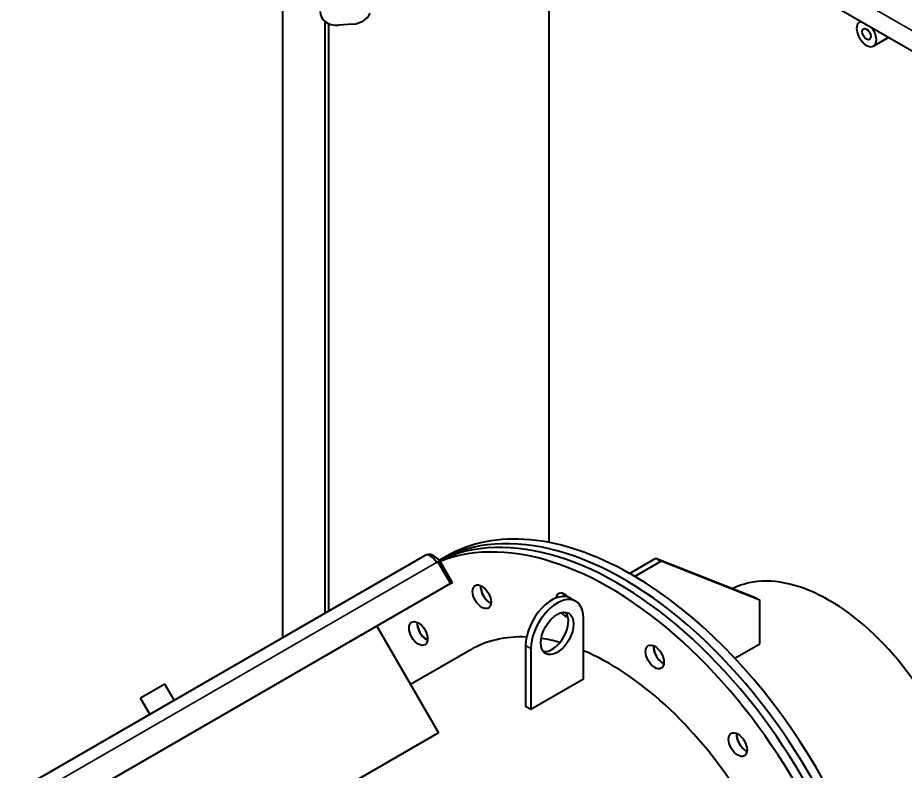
# Model space of a CAD drawing. Header units: millimetres. Extents: x 0 to 5945, y 0 to 4205.
# Drawn here: x 4827.2 to 5125.2, y 3422.9 to 3675.9 of the extents above; entities that cross this region are included whole.
import ezdxf

# ---------------------------------------------------------------- set-up
doc = ezdxf.new("R2010")
doc.units = ezdxf.units.MM
doc.header["$LTSCALE"] = 5
doc.layers.add('가시적인 것(ISO)', color=3, linetype='Continuous', lineweight=40)
doc.layers.add('가시적인 좁은 것(ISO)', color=3, linetype='Continuous', lineweight=35)

msp = doc.modelspace()

# ---------------------------------------------------------------- linework, layer by layer
at = {"layer": '가시적인 것(ISO)'}
for p, q in [((4916.216, 3467.793), (4916.216, 3802.755)), ((5192.518, 3627.157), (4966.332, 3757.746)), ((5005.709, 3499.666), (5005.709, 3678.881)), ((4930.358, 3674.74), (4930.358, 3475.958)), ((5110.181, 3674.694), (5109.873, 3674.517)), ((4931.684, 3476.723), (4931.684, 3673.941)), ((4939.832, 3673.813), (4934.926, 3673.436)), ((5119.556, 3669.282), (5114.561, 3666.398)), ((4827.237, 3416.421), (4963.886, 3495.315)), ((4967.886, 3493.006), (4968.3, 3493.245)), ((4968.3, 3493.245), (4969.007, 3493.653)), ((4968.3, 3493.245), (4972.55, 3485.884)), ((4971.052, 3494.978), (4968.65, 3493.591)), ((4973.257, 3486.292), (4969.007, 3493.653)), ((5032.668, 3489.297), (5041.506, 3494.4)), ((5043.274, 3493.379), (5034.435, 3488.276)), ((5041.506, 3494.4), (5074.652, 3481.291)), ((5041.506, 3494.4), (5043.274, 3493.379)), ((5076.42, 3480.271), (5043.274, 3493.379)), ((5033.552, 3488.787), (5032.668, 3489.297)), ((5032.668, 3489.292), (5032.668, 3489.297)), ((5034.435, 3488.276), (5033.552, 3488.787)), ((5034.435, 3488.276), (5034.435, 3488.271)), ((4972.55, 3485.884), (4835.073, 3406.511)), ((4972.55, 3485.884), (4973.257, 3486.292)), ((5012.843, 3480.986), (5014.611, 3479.965)), ((5074.652, 3481.291), (5076.42, 3480.271)), ((5076.42, 3465.644), (5076.42, 3480.271)), ((5017.2, 3453.83), (5017.2, 3474.243)), ((4947.804, 3471.597), (4968.492, 3435.765)), ((4979.164, 3463.577), (4959.117, 3452.003)), ((4997.754, 3465.057), (4997.754, 3444.645)), ((4999.522, 3464.037), (4999.522, 3443.624)), ((5068.027, 3460.798), (5076.42, 3465.644)), ((5017.2, 3453.83), (4999.522, 3443.624)), ((4876.614, 3452.146), (4868.495, 3447.458)), ((4879.739, 3446.733), (4876.614, 3452.146)), ((4871.62, 3442.045), (4868.495, 3447.458)), ((4999.522, 3443.624), (4997.754, 3444.645)), ((4968.492, 3435.765), (4858.006, 3371.976))]:
    msp.add_line(p, q, dxfattribs=at)
for centre, major_axis, ratio, start_param, end_param in [((4934.926, 3678.539), (-6.09, -1.405), 0.8093444, 6.0985379, 7.6693342), ((4939.832, 3678.916), (-6.09, -1.405), 0.8093444, 1.3861489, 2.5725484), ((5112.217, 3670.457), (2.344, -4.059), 0.5773503, 2.9996956, 7.9958787), ((5030.9, 3385.194), (-62.5, 108.253), 0.5773503, 4.1618297, 6.2791767), ((5030.9, 3385.194), (-62.5, 108.253), 0.5773503, 4.1618297, 6.2791767), ((5028.69, 3383.918), (-62.5, 108.253), 0.5773503, 4.173294, 6.2437906), ((5028.69, 3383.918), (-62.5, 108.253), 0.5773503, 4.173294, 6.2437906), ((5026.039, 3382.387), (-62.5, 108.253), 0.5773503, 4.173294, 6.1965787), ((5033.552, 3386.725), (-62.5, 108.253), 0.5773503, 5.5077873, 6.2831853), ((4965.886, 3491.851), (-2, 3.464), 0.5773503, 4.712389, 6.2831853), ((4965.886, 3491.851), (-2, 3.464), 0.8164966, 4.712389, 6.2831853), ((5099.843, 3424.998), (-33.797, 58.538), 0.5773503, 3.9639849, 6.2470183), ((5033.552, 3386.725), (62.5, -108.253), 0.5773503, 2.3561945, 2.3661947), ((5033.552, 3386.725), (62.5, -108.253), 0.5773503, 2.3461943, 2.3561945), ((5033.552, 3386.725), (62.5, -108.253), 0.5773503, 0.9894985, 2.3461943), ((4985.722, 3482.979), (2.188, -3.789), 0.5773503, 3.7927301, 5.6320478), ((4985.843, 3483.002), (-2.187, 3.789), 0.5773503, 0.6730388, 2.453975), ((5006.593, 3470.16), (6.25, 10.825), 0.5773503, 0, 2.3561945), ((5008.361, 3469.14), (6.25, 10.825), 0.5773503, 5.4977871, 8.6393798), ((5010.95, 3478.686), (-2.188, 3.789), 0.5773503, 5.1089999, 6.912366), ((5013.602, 3480.217), (2.188, -3.789), 0.5773503, 3.7927301, 4.0448239), ((5013.744, 3480.168), (-2.188, 3.789), 0.5773503, 0.6551815, 0.8903754), ((5006.593, 3470.16), (3.906, 6.766), 0.5773503, 3.3698436, 6.0549344), ((5010.95, 3478.686), (-2.187, 3.789), 0.5773503, 1.9503222, 2.6923442), ((4964.384, 3470.66), (2.188, -3.789), 0.5773503, 3.7927301, 5.6320478), ((4964.465, 3470.752), (-2.187, 3.789), 0.5773503, 0.6875599, 2.4684749), ((5026.039, 3382.387), (-46.875, 81.19), 0.5773503, 5.9333597, 6.2831853), ((5026.039, 3382.387), (-46.875, 81.19), 0.5773503, 5.7535228, 5.8530799), ((5026.039, 3382.387), (-46.875, 81.19), 0.5773503, 3.9584997, 5.6315187), ((5043.778, 3462.795), (2.188, -3.789), 0.5773503, 3.7927301, 5.6320478), ((5043.92, 3462.68), (-2.187, 3.789), 0.5773503, 0.6365184, 2.1355133), ((5071.658, 3433.364), (2.188, -3.789), 0.5773503, 3.7927301, 5.6320478), ((5071.778, 3433.202), (-2.187, 3.789), 0.5773503, 0.6198415, 1.7428142)]:
    msp.add_ellipse(centre, major_axis=major_axis, ratio=ratio, start_param=start_param, end_param=end_param, dxfattribs=at)
for centre, major_axis in [((5112.217, 3670.457), (-1.039, 1.799)), ((4983.071, 3481.448), (2.187, -3.789)), ((5008.361, 3469.14), (-3.906, -6.766)), ((4961.733, 3469.129), (2.187, -3.789)), ((5041.127, 3461.264), (2.187, -3.789)), ((5069.006, 3431.833), (2.187, -3.789))]:
    msp.add_ellipse(centre, major_axis=major_axis, ratio=0.5773503, dxfattribs=at)
at = {"layer": '가시적인 좁은 것(ISO)'}
for p, q in [((5191.148, 3634.888), (4967.702, 3763.895)), ((4967.886, 3493.006), (4831.237, 3414.112)), ((4999.522, 3464.037), (4997.754, 3465.057))]:
    msp.add_line(p, q, dxfattribs=at)

doc.saveas('drawing.dxf')
